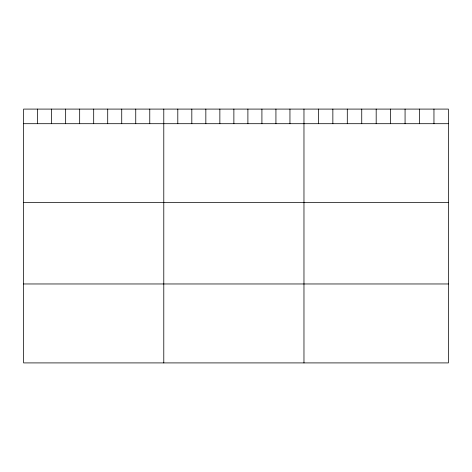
<?xml version="1.0" encoding="UTF-8"?>
<svg xmlns="http://www.w3.org/2000/svg" width="472" height="472" viewBox="0 0 472 472"><rect width="100%" height="100%" fill="white"/><g stroke="black" fill="none" stroke-linecap="round" stroke-linejoin="round"><path stroke-width="0.71" d="M448.4 123.699L448.4 362.909L23.6 362.909L23.6 109.091L448.4 109.091L448.4 123.699L23.6 123.699M23.6 202.635L448.4 202.635M23.6 283.967L448.4 283.967M433.957 109.091L433.957 123.699M419.514 109.091L419.514 123.699M405.07 109.091L405.07 123.699M390.627 109.091L390.627 123.699M376.184 109.091L376.184 123.699M361.741 109.091L361.741 123.699M347.298 109.091L347.298 123.699M332.854 109.091L332.854 123.699M318.411 109.091L318.411 123.699M303.968 109.091L303.968 362.909M289.95 109.091L289.95 123.699M275.931 109.091L275.931 123.699M261.913 109.091L261.913 123.699M247.894 109.091L247.894 123.699M233.876 109.091L233.876 123.699M219.858 109.091L219.858 123.699M205.839 109.091L205.839 123.699M191.821 109.091L191.821 123.699M177.802 109.091L177.802 123.699M163.784 109.091L163.784 362.909M149.766 109.091L149.766 123.699M135.747 109.091L135.747 123.699M121.729 109.091L121.729 123.699M107.71 109.091L107.71 123.699M93.692 109.091L93.692 123.699M79.674 109.091L79.674 123.699M65.655 109.091L65.655 123.699M51.637 109.091L51.637 123.699M37.618 109.091L37.618 123.699"/></g></svg>
